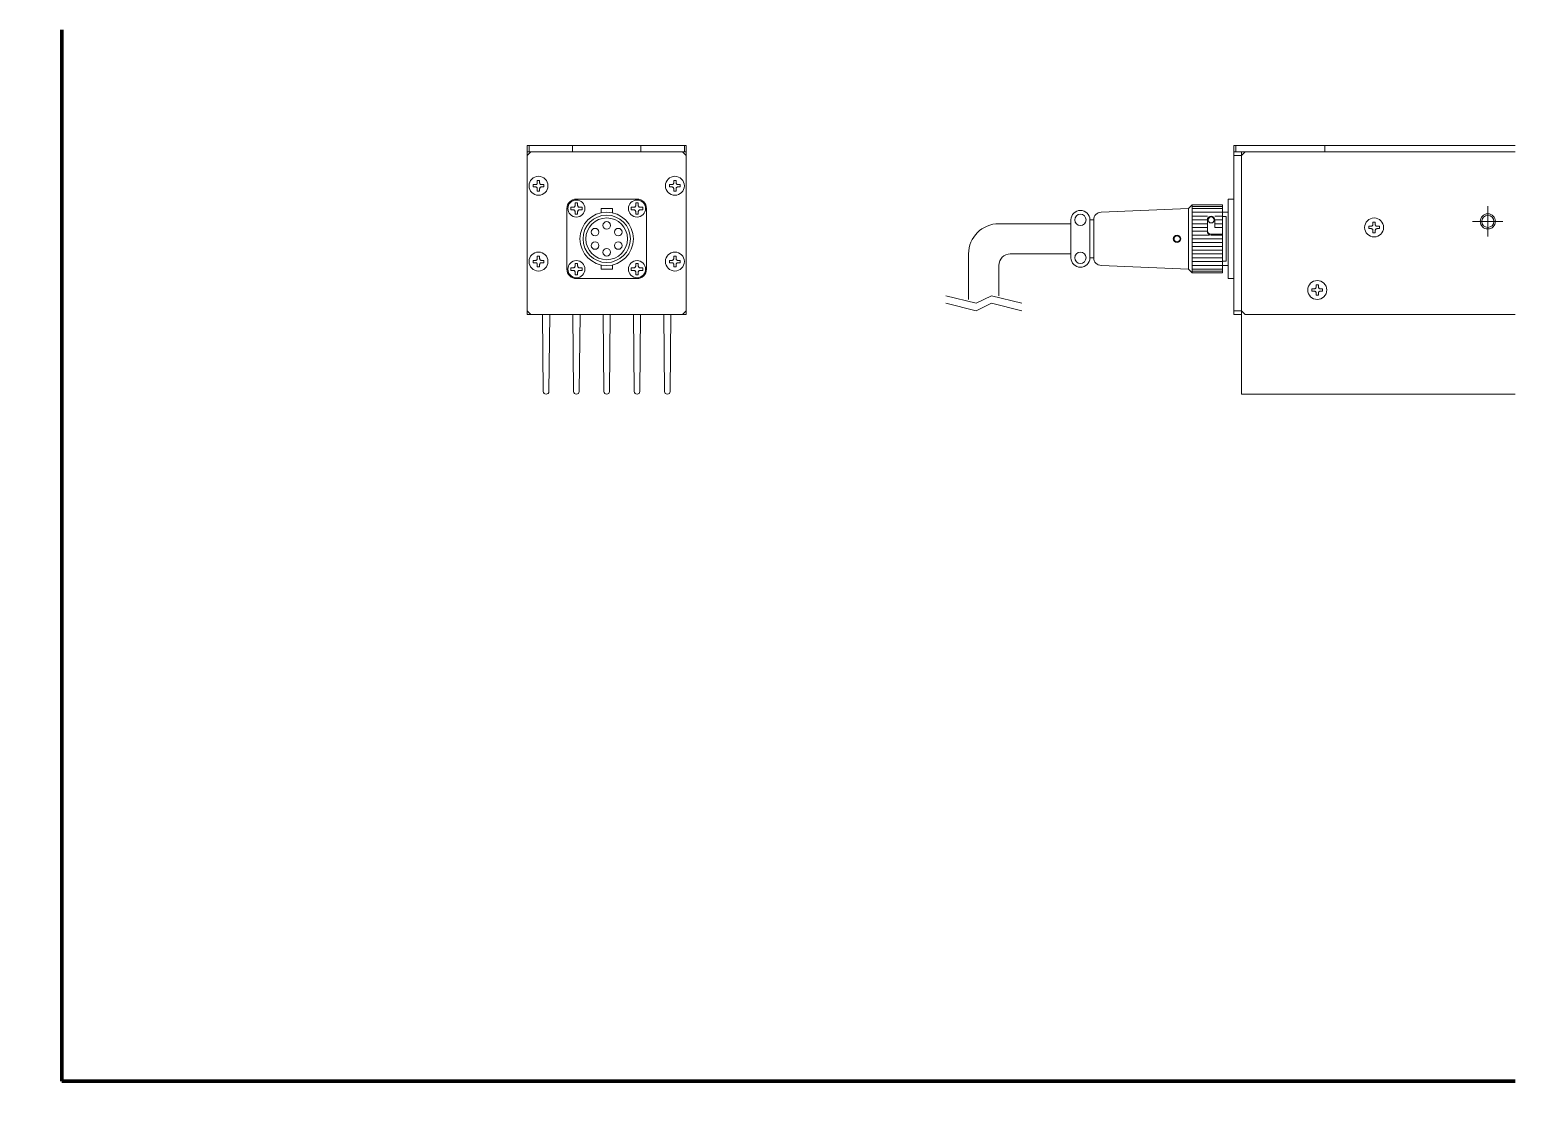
# Paper-space layout 'A3_1_1' of a CAD drawing. Header units: millimetres. Extents: x 0 to 392, y 0 to 286.
# The model-space entities are those that its viewports show. They can reach past a viewport. Long polylines and large blocks are cut down to what shows.
import ezdxf

# ---------------------------------------------------------------- set-up
doc = ezdxf.new("R2010")
doc.units = ezdxf.units.MM
doc.layers.get('0').update_dxf_attribs({"lineweight": 9})
for name, color, linetype, lineweight in [('2KD_寸法1', 7, 'Continuous', 15), ('AUX', 7, 'Continuous', 40), ('PINOFF', 6, 'Continuous', 9)]:
    doc.layers.add(name, color=color, linetype=linetype, lineweight=lineweight)
doc.layers.get('PINOFF').freeze()

# ---------------------------------------------------------------- blocks, each defined once
blk = doc.blocks.new('A$C726501D4')
for p, q in [((-2, 65.6), (322, 65.6)), ((-2, 64), (-2, 65.6)), ((-2, 64), (0, 64)), ((-2, 64), (-2, 21)), ((322, 64), (-2, 64)), ((-2, 63), (0, 63)), ((-1.5, 65.6), (-1.5, 64)), ((0, 63), (1, 64)), ((0, 62), (0, 64)), ((0, 63), (0, 22)), ((319, 64), (1, 64)), ((22, 65.6), (318, 65.6)), ((22, 64), (22, 65.6)), ((318, 64), (22, 64)), ((0, 21), (0, 62)), ((-3.5, 51.5), (-3.5, 30.5)), ((-2, 51.5), (-3.5, 51.5)), ((-2, 30.5), (-2, 51.5)), ((-2, 30.5), (-2, 51.5)), ((-37, 48), (-14, 49)), ((-14, 49), (-13, 50)), ((-14, 49), (-14, 33)), ((-13, 50), (-13, 32)), ((-13, 50), (-5, 50)), ((-13, 49.5), (-5, 49.5)), ((-13, 49), (-5, 49)), ((-13, 48), (-5, 48)), ((-5, 50), (-5, 32)), ((-5, 48.05), (-5, 33.95)), ((-5, 48.05), (-3.5, 48.05)), ((-64, 45), (-45, 45)), ((-45, 36), (-45, 46)), ((-40, 46), (-39, 46)), ((-40, 36), (-40, 46)), ((-39, 46), (-39, 36)), ((-13, 47), (-9, 47)), ((-13, 46), (-9, 46)), ((-13, 45), (-9, 45)), ((-13, 44), (-9, 44)), ((-9, 43), (-9, 46)), ((-7, 47), (-5, 47)), ((-7, 46), (-7, 44)), ((-7, 46), (-5, 46)), ((-7, 45), (-5, 45)), ((-5, 44), (-7, 44)), ((-4, 46.9), (-5, 46.9)), ((-5, 46.9), (-5, 35.1)), ((-4, 46.9), (-4, 35.1)), ((33.6, 44.3111), (33.6, 43.6889)), ((34.2222, 44.3111), (33.6, 44.3111)), ((33.6, 43.6889), (34.2222, 43.6889)), ((34.2222, 44.3111), (34.3033, 44.3182)), ((34.3033, 43.6818), (34.2222, 43.6889)), ((34.3033, 44.3182), (34.3818, 44.3393)), ((34.3818, 43.6607), (34.3033, 43.6818)), ((34.3818, 44.3393), (34.4556, 44.3736)), ((34.4556, 43.6264), (34.3818, 43.6607)), ((34.4556, 44.3736), (34.5222, 44.4203)), ((34.5222, 43.5797), (34.4556, 43.6264)), ((34.5222, 44.4203), (34.5797, 44.4778)), ((34.5797, 43.5222), (34.5222, 43.5797)), ((34.5797, 44.4778), (34.6264, 44.5444)), ((34.6264, 43.4556), (34.5797, 43.5222)), ((34.6264, 44.5444), (34.6607, 44.6182)), ((34.6607, 43.3818), (34.6264, 43.4556)), ((34.6607, 44.6182), (34.6818, 44.6967)), ((34.6818, 43.3033), (34.6607, 43.3818)), ((34.6818, 44.6967), (34.6889, 44.7778)), ((34.6889, 43.2222), (34.6818, 43.3033)), ((34.6889, 44.7778), (34.6889, 45.4)), ((34.6889, 45.4), (35.3111, 45.4)), ((34.6889, 43.2222), (34.6889, 42.6)), ((35.3111, 45.4), (35.3111, 44.7778)), ((35.3111, 44.7778), (35.3182, 44.6967)), ((35.3182, 43.3033), (35.3111, 43.2222)), ((35.3111, 43.2222), (35.3111, 42.6)), ((35.3182, 44.6967), (35.3393, 44.6182)), ((35.3393, 43.3818), (35.3182, 43.3033)), ((35.3393, 44.6182), (35.3736, 44.5444)), ((35.3736, 43.4556), (35.3393, 43.3818)), ((35.3736, 44.5444), (35.4203, 44.4778)), ((35.4203, 43.5222), (35.3736, 43.4556)), ((35.4203, 44.4778), (35.4778, 44.4203)), ((35.4778, 43.5797), (35.4203, 43.5222)), ((35.4778, 44.4203), (35.5444, 44.3736)), ((35.5444, 43.6264), (35.4778, 43.5797)), ((35.5444, 44.3736), (35.6182, 44.3393)), ((35.6182, 43.6607), (35.5444, 43.6264)), ((35.6182, 44.3393), (35.6967, 44.3182)), ((35.6967, 43.6818), (35.6182, 43.6607)), ((35.6967, 44.3182), (35.7778, 44.3111)), ((35.7778, 43.6889), (35.6967, 43.6818)), ((35.7778, 44.3111), (36.4, 44.3111)), ((36.4, 43.6889), (35.7778, 43.6889)), ((36.4, 44.3111), (36.4, 43.6889)), ((-13, 43), (-9, 43)), ((-13, 42), (-8.5, 42)), ((-13, 41), (-5, 41)), ((-13, 40), (-5, 40)), ((-5, 42.2), (-8, 42.2)), ((-8, 42), (-5, 42)), ((35.3111, 42.6), (34.6889, 42.6)), ((-72, 37), (-72, 25)), ((-45, 37), (-61, 37)), ((-39, 36), (-40, 36)), ((-13, 39), (-5, 39)), ((-13, 38), (-5, 38)), ((-13, 37), (-5, 37)), ((-13, 36), (-5, 36)), ((-64, 34), (-64, 26)), ((-14, 33), (-37, 34)), ((-13, 32), (-14, 33)), ((-13, 35), (-5, 35)), ((-13, 34), (-5, 34)), ((-13, 33), (-5, 33)), ((-13, 32.5), (-5, 32.5)), ((-13, 32), (-5, 32)), ((-5, 35.1), (-4, 35.1)), ((-5, 33.95), (-3.5, 33.95)), ((-3.5, 30.5), (-2, 30.5)), ((0, 30), (0, 0)), ((18.6, 27.8111), (18.6, 27.1889)), ((19.2222, 27.8111), (18.6, 27.8111)), ((19.2222, 27.8111), (19.3033, 27.8182)), ((19.3033, 27.8182), (19.3818, 27.8393)), ((19.3818, 27.8393), (19.4556, 27.8736)), ((19.4556, 27.8736), (19.5222, 27.9203)), ((19.5222, 27.9203), (19.5797, 27.9778)), ((19.5797, 27.9778), (19.6264, 28.0444)), ((19.6264, 28.0444), (19.6607, 28.1182)), ((19.6607, 28.1182), (19.6818, 28.1967)), ((19.6818, 28.1967), (19.6889, 28.2778)), ((19.6889, 28.2778), (19.6889, 28.9)), ((19.6889, 28.9), (20.3111, 28.9)), ((20.3111, 28.9), (20.3111, 28.2778)), ((20.3111, 28.2778), (20.3182, 28.1967)), ((20.3182, 28.1967), (20.3393, 28.1182)), ((20.3393, 28.1182), (20.3736, 28.0444)), ((20.3736, 28.0444), (20.4203, 27.9778)), ((20.4203, 27.9778), (20.4778, 27.9203)), ((20.4778, 27.9203), (20.5444, 27.8736)), ((20.5444, 27.8736), (20.6182, 27.8393)), ((20.6182, 27.8393), (20.6967, 27.8182)), ((20.6967, 27.8182), (20.7778, 27.8111)), ((20.7778, 27.8111), (21.4, 27.8111)), ((21.4, 27.8111), (21.4, 27.1889)), ((-78, 26), (-70, 24)), ((-78, 24), (-70, 22)), ((-70, 24), (-66, 26)), ((-70, 22), (-66, 24)), ((-66, 26), (-58, 24)), ((-66, 24), (-58, 22)), ((18.6, 27.1889), (19.2222, 27.1889)), ((19.3033, 27.1818), (19.2222, 27.1889)), ((19.3818, 27.1607), (19.3033, 27.1818)), ((19.4556, 27.1264), (19.3818, 27.1607)), ((19.5222, 27.0797), (19.4556, 27.1264)), ((19.5797, 27.0222), (19.5222, 27.0797)), ((19.6264, 26.9556), (19.5797, 27.0222)), ((19.6607, 26.8818), (19.6264, 26.9556)), ((19.6818, 26.8033), (19.6607, 26.8818)), ((19.6889, 26.7222), (19.6818, 26.8033)), ((19.6889, 26.7222), (19.6889, 26.1)), ((20.3111, 26.1), (19.6889, 26.1)), ((20.3182, 26.8033), (20.3111, 26.7222)), ((20.3111, 26.7222), (20.3111, 26.1)), ((20.3393, 26.8818), (20.3182, 26.8033)), ((20.3736, 26.9556), (20.3393, 26.8818)), ((20.4203, 27.0222), (20.3736, 26.9556)), ((20.4778, 27.0797), (20.4203, 27.0222)), ((20.5444, 27.1264), (20.4778, 27.0797)), ((20.6182, 27.1607), (20.5444, 27.1264)), ((20.6967, 27.1818), (20.6182, 27.1607)), ((20.7778, 27.1889), (20.6967, 27.1818)), ((21.4, 27.1889), (20.7778, 27.1889)), ((-2, 22), (0, 22)), ((-2, 21), (0, 21)), ((0, 22), (1, 21)), ((1, 21), (319, 21)), ((0, 0), (320, 0))]:
    blk.add_line(p, q)
for centre, radius in [((-42.5, 46), 1.5), ((65, 45.6), 2), ((65, 45.6), 1.6), ((-8, 46), 0.8), ((35, 44), 2.5), ((-17, 41), 1), ((-17, 41), 0.8), ((-42.5, 36), 1.5), ((20, 27.5), 2.5)]:
    blk.add_circle(centre, radius)
for centre, radius, start, end in [((-42.5, 46), 2.5, 0, 180), ((-37, 46), 2, 90, 180), ((-64, 37), 8, 90, 180), ((-8, 46), 1, 0, 180), ((-8, 43.2), 1, 180, 270), ((-8, 43), 1, 180, 270), ((-61, 34), 3, 90, 180), ((-42.5, 36), 2.5, 180, 0), ((-37, 36), 2, 180, 270)]:
    blk.add_arc(centre, radius, start, end)
at = {"layer": '2KD_寸法1'}
for p, q in [((65, 41.6), (65, 49.6)), ((61, 45.6), (69, 45.6))]:
    blk.add_line(p, q, dxfattribs=at)
blk = doc.blocks.new('A$C2A30761D')
for p, q in [((-21, 0), (21, 0)), ((-21, -1.6), (-21, 0)), ((-20.5, 0), (-20.5, -1.6)), ((-9, 0), (9, 0)), ((-9, -1.6), (-9, 0)), ((9, 0), (9, -1.6)), ((20.5, 0), (20.5, -1.6)), ((21, 0), (21, -1.6)), ((-21, -2.6), (-20, -1.6)), ((21, -1.6), (-21, -1.6)), ((-21, -1.6), (-21, -2.6)), ((-21, -2.6), (-21, -43.6)), ((20, -1.6), (-20, -1.6)), ((9, -1.6), (-9, -1.6)), ((20, -1.6), (21, -2.6)), ((21, -2.6), (21, -1.6)), ((21, -43.6), (21, -2.6)), ((-19.4, -10.2889), (-19.4, -10.9111)), ((-18.7778, -10.2889), (-19.4, -10.2889)), ((-19.4, -10.9111), (-18.7778, -10.9111)), ((-18.3111, -9.8222), (-18.3111, -9.2)), ((-18.3111, -9.2), (-17.6889, -9.2)), ((-18.3111, -11.3778), (-18.3111, -12)), ((-17.6889, -9.2), (-17.6889, -9.8222)), ((-17.6889, -11.3778), (-17.6889, -12)), ((-17.2222, -10.2889), (-16.6, -10.2889)), ((-16.6, -10.9111), (-17.2222, -10.9111)), ((-16.6, -10.2889), (-16.6, -10.9111)), ((16.6, -10.2889), (16.6, -10.9111)), ((17.2222, -10.2889), (16.6, -10.2889)), ((16.6, -10.9111), (17.2222, -10.9111)), ((17.6889, -9.8222), (17.6889, -9.2)), ((17.6889, -9.2), (18.3111, -9.2)), ((17.6889, -11.3778), (17.6889, -12)), ((18.3111, -9.2), (18.3111, -9.8222)), ((18.3111, -11.3778), (18.3111, -12)), ((18.7778, -10.2889), (19.4, -10.2889)), ((19.4, -10.9111), (18.7778, -10.9111)), ((19.4, -10.2889), (19.4, -10.9111)), ((-17.6889, -12), (-18.3111, -12)), ((-8.3333, -15.1), (-7.6667, -15.1)), ((-8.3333, -15.7667), (-8.3333, -15.1)), ((8, -14.1), (-8, -14.1)), ((-7.6667, -15.1), (-7.6667, -15.7667)), ((7.6667, -15.1), (8.3333, -15.1)), ((7.6667, -15.7667), (7.6667, -15.1)), ((8.3333, -15.1), (8.3333, -15.7667)), ((18.3111, -12), (17.6889, -12)), ((-10.5, -16.6), (-10.5, -32.6)), ((-9.5, -16.2667), (-9.5, -16.9333)), ((-8.8333, -16.2667), (-9.5, -16.2667)), ((-9.5, -16.9333), (-8.8333, -16.9333)), ((-8.3333, -17.4333), (-8.3333, -18.1)), ((-7.6667, -18.1), (-8.3333, -18.1)), ((-7.6667, -17.4333), (-7.6667, -18.1)), ((-7.1667, -16.2667), (-6.5, -16.2667)), ((-6.5, -16.9333), (-7.1667, -16.9333)), ((-6.5, -16.2667), (-6.5, -16.9333)), ((-1.5, -16.6), (1.5, -16.6)), ((-1.5, -17.7), (-1.5, -16.6)), ((1.5, -17.7), (1.5, -16.6)), ((6.5, -16.2667), (6.5, -16.9333)), ((7.1667, -16.2667), (6.5, -16.2667)), ((6.5, -16.9333), (7.1667, -16.9333)), ((7.6667, -17.4333), (7.6667, -18.1)), ((8.3333, -18.1), (7.6667, -18.1)), ((8.3333, -17.4333), (8.3333, -18.1)), ((8.8333, -16.2667), (9.5, -16.2667)), ((9.5, -16.9333), (8.8333, -16.9333)), ((9.5, -16.2667), (9.5, -16.9333)), ((10.5, -32.6), (10.5, -16.6)), ((-19.4, -30.2889), (-19.4, -30.9111)), ((-18.7778, -30.2889), (-19.4, -30.2889)), ((-19.4, -30.9111), (-18.7778, -30.9111)), ((-18.3111, -29.8222), (-18.3111, -29.2)), ((-18.3111, -29.2), (-17.6889, -29.2)), ((-17.6889, -29.2), (-17.6889, -29.8222)), ((-17.2222, -30.2889), (-16.6, -30.2889)), ((-16.6, -30.9111), (-17.2222, -30.9111)), ((-16.6, -30.2889), (-16.6, -30.9111)), ((-8.3333, -31.1), (-7.6667, -31.1)), ((-8.3333, -31.7667), (-8.3333, -31.1)), ((-7.6667, -31.1), (-7.6667, -31.7667)), ((7.6667, -31.1), (8.3333, -31.1)), ((7.6667, -31.7667), (7.6667, -31.1)), ((8.3333, -31.1), (8.3333, -31.7667)), ((16.6, -30.2889), (16.6, -30.9111)), ((17.2222, -30.2889), (16.6, -30.2889)), ((16.6, -30.9111), (17.2222, -30.9111)), ((17.6889, -29.8222), (17.6889, -29.2)), ((17.6889, -29.2), (18.3111, -29.2)), ((18.3111, -29.2), (18.3111, -29.8222)), ((18.7778, -30.2889), (19.4, -30.2889)), ((19.4, -30.9111), (18.7778, -30.9111)), ((19.4, -30.2889), (19.4, -30.9111)), ((-18.3111, -31.3778), (-18.3111, -32)), ((-17.6889, -32), (-18.3111, -32)), ((-17.6889, -31.3778), (-17.6889, -32)), ((-9.5, -32.2667), (-9.5, -32.9333)), ((-8.8333, -32.2667), (-9.5, -32.2667)), ((-9.5, -32.9333), (-8.8333, -32.9333)), ((-8.3333, -33.4333), (-8.3333, -34.1)), ((-7.6667, -34.1), (-8.3333, -34.1)), ((-8, -35.1), (8, -35.1)), ((-7.6667, -33.4333), (-7.6667, -34.1)), ((-7.1667, -32.2667), (-6.5, -32.2667)), ((-6.5, -32.9333), (-7.1667, -32.9333)), ((-6.5, -32.2667), (-6.5, -32.9333)), ((-1.5, -31.5), (-1.5, -32.6)), ((1.5, -32.6), (-1.5, -32.6)), ((1.5, -31.5), (1.5, -32.6)), ((6.5, -32.2667), (6.5, -32.9333)), ((7.1667, -32.2667), (6.5, -32.2667)), ((6.5, -32.9333), (7.1667, -32.9333)), ((7.6667, -33.4333), (7.6667, -34.1)), ((8.3333, -34.1), (7.6667, -34.1)), ((8.3333, -33.4333), (8.3333, -34.1)), ((8.8333, -32.2667), (9.5, -32.2667)), ((9.5, -32.9333), (8.8333, -32.9333)), ((9.5, -32.2667), (9.5, -32.9333)), ((17.6889, -31.3778), (17.6889, -32)), ((18.3111, -32), (17.6889, -32)), ((18.3111, -31.3778), (18.3111, -32)), ((-21, -43.6), (-20, -44.6)), ((-21, -43.6), (-21, -44.6)), ((-20, -44.6), (-21, -44.6)), ((-20, -44.6), (20, -44.6)), ((-16.9581, -44.5998), (-16.75, -64.85)), ((-15.0419, -44.5998), (-15.25, -64.85)), ((-8.9581, -44.5998), (-8.75, -64.85)), ((-7.0419, -44.5998), (-7.25, -64.85)), ((-0.9581, -44.5998), (-0.75, -64.85)), ((0.9581, -44.5998), (0.75, -64.85)), ((7.0419, -44.5998), (7.25, -64.85)), ((8.9581, -44.5998), (8.75, -64.85)), ((15.0419, -44.5998), (15.25, -64.85)), ((16.9581, -44.6001), (16.75, -64.85)), ((20, -44.6), (21, -43.6)), ((20, -44.6), (21, -44.6)), ((21, -44.6), (21, -43.6))]:
    blk.add_line(p, q)
for points in [[(-18.7778, -10.2889), (-18.6967, -10.2818), (-18.6182, -10.2607), (-18.5444, -10.2264), (-18.4778, -10.1797), (-18.4203, -10.1222), (-18.3736, -10.0556), (-18.3393, -9.9818), (-18.3182, -9.9033), (-18.3111, -9.8222)], [(-18.3111, -11.3778), (-18.3182, -11.2967), (-18.3393, -11.2182), (-18.3736, -11.1444), (-18.4203, -11.0778), (-18.4778, -11.0203), (-18.5444, -10.9736), (-18.6182, -10.9393), (-18.6967, -10.9182), (-18.7778, -10.9111)], [(-17.6889, -9.8222), (-17.6818, -9.9033), (-17.6607, -9.9818), (-17.6264, -10.0556), (-17.5797, -10.1222), (-17.5222, -10.1797), (-17.4556, -10.2264), (-17.3818, -10.2607), (-17.3033, -10.2818), (-17.2222, -10.2889)], [(-17.2222, -10.9111), (-17.3033, -10.9182), (-17.3818, -10.9393), (-17.4556, -10.9736), (-17.5222, -11.0203), (-17.5797, -11.0778), (-17.6264, -11.1444), (-17.6607, -11.2182), (-17.6818, -11.2967), (-17.6889, -11.3778)], [(17.2222, -10.2889), (17.3033, -10.2818), (17.3818, -10.2607), (17.4556, -10.2264), (17.5222, -10.1797), (17.5797, -10.1222), (17.6264, -10.0556), (17.6607, -9.9818), (17.6818, -9.9033), (17.6889, -9.8222)], [(17.6889, -11.3778), (17.6818, -11.2967), (17.6607, -11.2182), (17.6264, -11.1444), (17.5797, -11.0778), (17.5222, -11.0203), (17.4556, -10.9736), (17.3818, -10.9393), (17.3033, -10.9182), (17.2222, -10.9111)], [(18.3111, -9.8222), (18.3182, -9.9033), (18.3393, -9.9818), (18.3736, -10.0556), (18.4203, -10.1222), (18.4778, -10.1797), (18.5444, -10.2264), (18.6182, -10.2607), (18.6967, -10.2818), (18.7778, -10.2889)], [(18.7778, -10.9111), (18.6967, -10.9182), (18.6182, -10.9393), (18.5444, -10.9736), (18.4778, -11.0203), (18.4203, -11.0778), (18.3736, -11.1444), (18.3393, -11.2182), (18.3182, -11.2967), (18.3111, -11.3778)], [(-8.8333, -16.2667), (-8.7465, -16.2591), (-8.6623, -16.2365), (-8.5833, -16.1997), (-8.5119, -16.1497), (-8.4503, -16.0881), (-8.4003, -16.0167), (-8.3635, -15.9377), (-8.3409, -15.8535), (-8.3333, -15.7667)], [(-8.3333, -17.4333), (-8.3409, -17.3465), (-8.3635, -17.2623), (-8.4003, -17.1833), (-8.4503, -17.1119), (-8.5119, -17.0503), (-8.5833, -17.0003), (-8.6623, -16.9635), (-8.7465, -16.9409), (-8.8333, -16.9333)], [(-7.6667, -15.7667), (-7.6591, -15.8535), (-7.6365, -15.9377), (-7.5997, -16.0167), (-7.5497, -16.0881), (-7.4881, -16.1497), (-7.4167, -16.1997), (-7.3377, -16.2365), (-7.2535, -16.2591), (-7.1667, -16.2667)], [(-7.1667, -16.9333), (-7.2535, -16.9409), (-7.3377, -16.9635), (-7.4167, -17.0003), (-7.4881, -17.0503), (-7.5497, -17.1119), (-7.5997, -17.1833), (-7.6365, -17.2623), (-7.6591, -17.3465), (-7.6667, -17.4333)], [(7.1667, -16.2667), (7.2535, -16.2591), (7.3377, -16.2365), (7.4167, -16.1997), (7.4881, -16.1497), (7.5497, -16.0881), (7.5997, -16.0167), (7.6365, -15.9377), (7.6591, -15.8535), (7.6667, -15.7667)], [(7.6667, -17.4333), (7.6591, -17.3465), (7.6365, -17.2623), (7.5997, -17.1833), (7.5497, -17.1119), (7.4881, -17.0503), (7.4167, -17.0003), (7.3377, -16.9635), (7.2535, -16.9409), (7.1667, -16.9333)], [(8.3333, -15.7667), (8.3409, -15.8535), (8.3635, -15.9377), (8.4003, -16.0167), (8.4503, -16.0881), (8.5119, -16.1497), (8.5833, -16.1997), (8.6623, -16.2365), (8.7465, -16.2591), (8.8333, -16.2667)], [(8.8333, -16.9333), (8.7465, -16.9409), (8.6623, -16.9635), (8.5833, -17.0003), (8.5119, -17.0503), (8.4503, -17.1119), (8.4003, -17.1833), (8.3635, -17.2623), (8.3409, -17.3465), (8.3333, -17.4333)], [(-18.7778, -30.2889), (-18.6967, -30.2818), (-18.6182, -30.2607), (-18.5444, -30.2264), (-18.4778, -30.1797), (-18.4203, -30.1222), (-18.3736, -30.0556), (-18.3393, -29.9818), (-18.3182, -29.9033), (-18.3111, -29.8222)], [(-18.3111, -31.3778), (-18.3182, -31.2967), (-18.3393, -31.2182), (-18.3736, -31.1444), (-18.4203, -31.0778), (-18.4778, -31.0203), (-18.5444, -30.9736), (-18.6182, -30.9393), (-18.6967, -30.9182), (-18.7778, -30.9111)], [(-17.6889, -29.8222), (-17.6818, -29.9033), (-17.6607, -29.9818), (-17.6264, -30.0556), (-17.5797, -30.1222), (-17.5222, -30.1797), (-17.4556, -30.2264), (-17.3818, -30.2607), (-17.3033, -30.2818), (-17.2222, -30.2889)], [(-17.2222, -30.9111), (-17.3033, -30.9182), (-17.3818, -30.9393), (-17.4556, -30.9736), (-17.5222, -31.0203), (-17.5797, -31.0778), (-17.6264, -31.1444), (-17.6607, -31.2182), (-17.6818, -31.2967), (-17.6889, -31.3778)], [(17.2222, -30.2889), (17.3033, -30.2818), (17.3818, -30.2607), (17.4556, -30.2264), (17.5222, -30.1797), (17.5797, -30.1222), (17.6264, -30.0556), (17.6607, -29.9818), (17.6818, -29.9033), (17.6889, -29.8222)], [(17.6889, -31.3778), (17.6818, -31.2967), (17.6607, -31.2182), (17.6264, -31.1444), (17.5797, -31.0778), (17.5222, -31.0203), (17.4556, -30.9736), (17.3818, -30.9393), (17.3033, -30.9182), (17.2222, -30.9111)], [(18.3111, -29.8222), (18.3182, -29.9033), (18.3393, -29.9818), (18.3736, -30.0556), (18.4203, -30.1222), (18.4778, -30.1797), (18.5444, -30.2264), (18.6182, -30.2607), (18.6967, -30.2818), (18.7778, -30.2889)], [(18.7778, -30.9111), (18.6967, -30.9182), (18.6182, -30.9393), (18.5444, -30.9736), (18.4778, -31.0203), (18.4203, -31.0778), (18.3736, -31.1444), (18.3393, -31.2182), (18.3182, -31.2967), (18.3111, -31.3778)], [(-8.8333, -32.2667), (-8.7465, -32.2591), (-8.6623, -32.2365), (-8.5833, -32.1997), (-8.5119, -32.1497), (-8.4503, -32.0881), (-8.4003, -32.0167), (-8.3635, -31.9377), (-8.3409, -31.8535), (-8.3333, -31.7667)], [(-8.3333, -33.4333), (-8.3409, -33.3465), (-8.3635, -33.2623), (-8.4003, -33.1833), (-8.4503, -33.1119), (-8.5119, -33.0503), (-8.5833, -33.0003), (-8.6623, -32.9635), (-8.7465, -32.9409), (-8.8333, -32.9333)], [(-7.6667, -31.7667), (-7.6591, -31.8535), (-7.6365, -31.9377), (-7.5997, -32.0167), (-7.5497, -32.0881), (-7.4881, -32.1497), (-7.4167, -32.1997), (-7.3377, -32.2365), (-7.2535, -32.2591), (-7.1667, -32.2667)], [(-7.1667, -32.9333), (-7.2535, -32.9409), (-7.3377, -32.9635), (-7.4167, -33.0003), (-7.4881, -33.0503), (-7.5497, -33.1119), (-7.5997, -33.1833), (-7.6365, -33.2623), (-7.6591, -33.3465), (-7.6667, -33.4333)], [(7.1667, -32.2667), (7.2535, -32.2591), (7.3377, -32.2365), (7.4167, -32.1997), (7.4881, -32.1497), (7.5497, -32.0881), (7.5997, -32.0167), (7.6365, -31.9377), (7.6591, -31.8535), (7.6667, -31.7667)], [(7.6667, -33.4333), (7.6591, -33.3465), (7.6365, -33.2623), (7.5997, -33.1833), (7.5497, -33.1119), (7.4881, -33.0503), (7.4167, -33.0003), (7.3377, -32.9635), (7.2535, -32.9409), (7.1667, -32.9333)], [(8.3333, -31.7667), (8.3409, -31.8535), (8.3635, -31.9377), (8.4003, -32.0167), (8.4503, -32.0881), (8.5119, -32.1497), (8.5833, -32.1997), (8.6623, -32.2365), (8.7465, -32.2591), (8.8333, -32.2667)], [(8.8333, -32.9333), (8.7465, -32.9409), (8.6623, -32.9635), (8.5833, -33.0003), (8.5119, -33.0503), (8.4503, -33.1119), (8.4003, -33.1833), (8.3635, -33.2623), (8.3409, -33.3465), (8.3333, -33.4333)]]:
    blk.add_lwpolyline(points)
for centre, radius in [((-18, -10.6), 2.5), ((18, -10.6), 2.5), ((-8, -16.6), 2.25), ((8, -16.6), 2.25), ((0, -24.6), 7.05), ((0, -24.6), 6.25), ((0, -24.6), 5.5), ((-3.062, -22.8322), 1), ((0, -21.0644), 1), ((0, -21.0644), 1), ((3.062, -22.8322), 1), ((-3.062, -26.3678), 1), ((0, -28.1356), 1), ((3.062, -26.3678), 1), ((-18, -30.6), 2.5), ((-8, -32.6), 2.25), ((8, -32.6), 2.25), ((18, -30.6), 2.5)]:
    blk.add_circle(centre, radius)
for centre, radius, start, end in [((-8, -16.6), 2.5, 90, 180), ((8, -16.6), 2.5, 0, 90), ((-8, -32.6), 2.5, 180, 270), ((8, -32.6), 2.5, 270, 0), ((-16, -64.85), 0.75, 180, 0), ((-8, -64.85), 0.75, 180, 0), ((0, -64.85), 0.75, 180, 0), ((8, -64.85), 0.75, 180, 0), ((16, -64.85), 0.75, 180, 0)]:
    blk.add_arc(centre, radius, start, end)

msp = doc.modelspace()

# ---------------------------------------------------------------- linework, layer by layer
at = {"layer": 'AUX', "lineweight": 70}
msp.add_lwpolyline([(8, 8), (774, 8), (774, 562), (8, 562)], close=True, dxfattribs=at)

# ---------------------------------------------------------------- block references
for name, p in [('A$C2A30761D', (151.749, 254.902)), ('A$C726501D4', (319.249, 189.302))]:
    msp.add_blockref(name, p)

psp = doc.layouts.new('A3_1_1')

# ---------------------------------------------------------------- viewports
at = {"layer": 'PINOFF', "color": 7, "lineweight": 0}
psp.add_viewport(center=(195.5, 142.5), size=(392, 286), view_center_point=(195.5, 142.5), view_height=286, dxfattribs=at)

doc.saveas('drawing.dxf')
